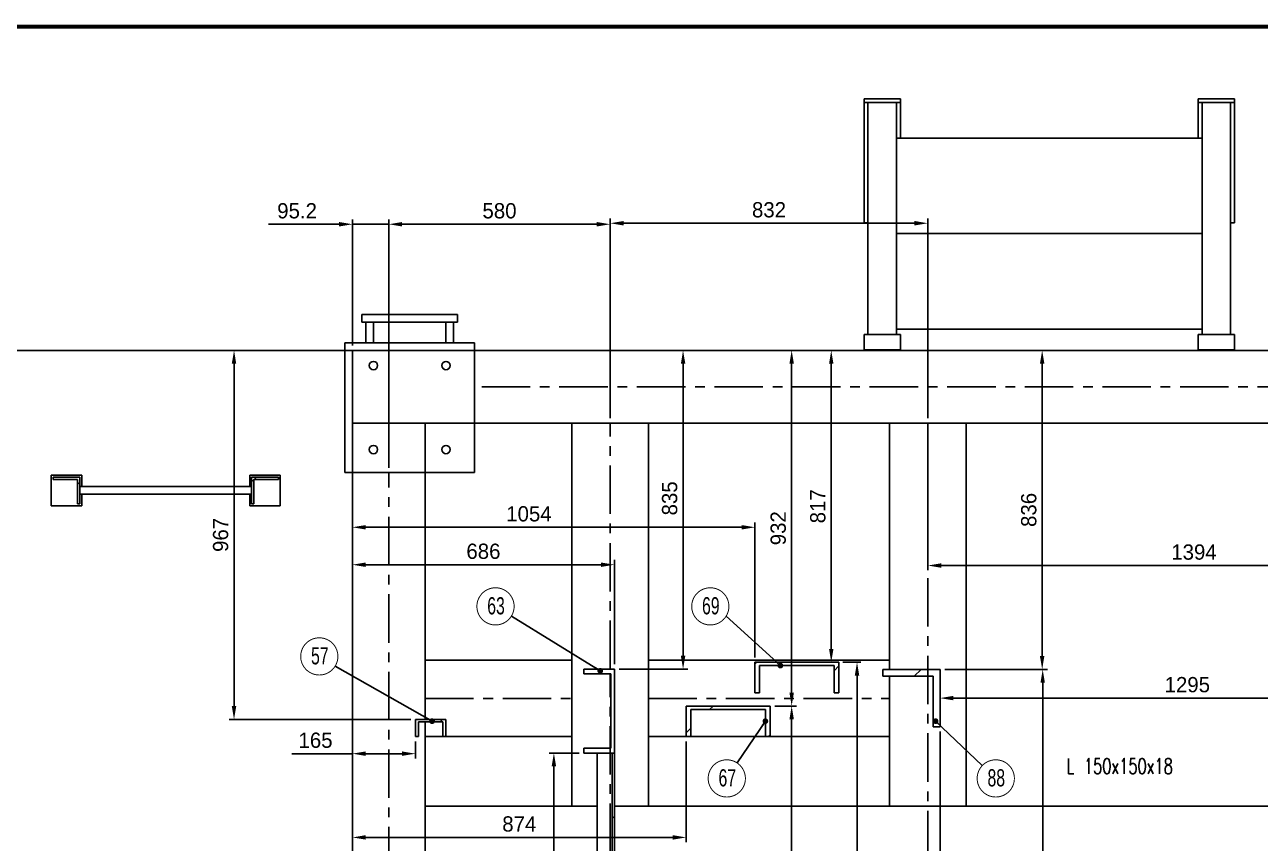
# Model space of a CAD drawing. Header units: millimetres. Extents: x 0 to 16187, y -20471 to 6290.
# Drawn here: x 9010.7 to 9334.3, y 5692.5 to 5907 of the extents above; entities that cross this region are included whole.
import ezdxf
from ezdxf.enums import TextEntityAlignment as Align

# ---------------------------------------------------------------- set-up
doc = ezdxf.new("R2010")
doc.units = ezdxf.units.MM
doc.header["$PDSIZE"] = -1
doc.linetypes.add('CENTERX2', pattern=[20.32, 12.7, -2.54, 2.54, -2.54])
doc.layers.add('BORDER1', color=3, linetype='Continuous')
doc.layers.add('BORDER2', color=7, linetype='Continuous')
doc.styles.add('MtXpl_txt_shx', font='txt.shx', dxfattribs={"height": 0.2})
doc.styles.add('ROMANC', font='ROMANC', dxfattribs={"height": 5})
doc.styles.add('ROMANS', font='ROMANS.shx', dxfattribs={"width": 0.8})
doc.styles.add('ROMANT', font='ROMANT', dxfattribs={"height": 4})
doc.styles.add('SLDTEXTSTYLE2', font='TXT', dxfattribs={"width": 0.686449})
doc.dimstyles.new('AM_ISO', dxfattribs={"dimtxt": 3.5, "dimasz": 3.5, "dimexe": 1, "dimexo": 1, "dimgap": 1.5, "dimtad": 1, "dimdsep": 46, "dimtxsty": 'Standard', "dimcen": 0, "dimclrd": 1, "dimclre": 1, "dimclrt": 1, "dimadec": 0, "dimazin": 2, "dimtp": 0.1, "dimtm": 0.1, "dimtfac": 0.71, "dimtdec": 3, "dimtmove": 0, "dimatfit": 3, "dimfxl": 1, "dimlwd": -1, "dimlwe": -1, "dimarcsym": 1})
doc.dimstyles.new('AM_ISO$7', dxfattribs={"dimtxt": 3.5, "dimasz": 3.5, "dimexe": 1, "dimexo": 1, "dimgap": 1.5, "dimtad": 1, "dimtoh": 1, "dimdsep": 46, "dimtxsty": 'Standard', "dimcen": 0, "dimclrd": 1, "dimclre": 1, "dimclrt": 1, "dimadec": 0, "dimazin": 2, "dimtp": 0.1, "dimtm": 0.1, "dimtfac": 0.71, "dimtdec": 3, "dimtmove": 0, "dimatfit": 3, "dimfxl": 1, "dimlwd": -1, "dimlwe": -1, "dimarcsym": 1})
pattern_1 = [(45, (7389.652, 1996.426), (-11.22532, 11.22532), [])]

# ---------------------------------------------------------------- blocks, each defined once
blk = doc.blocks.new('*D2096')
at = {"color": 1, "linetype": 'ByBlock'}
for p, q in [((9247.19, 5801.37), (9247.19, 5764.04)), ((9386.59, 5801.37), (9386.59, 5764.04)), ((9383.09, 5765.29), (9250.69, 5765.29))]:
    blk.add_line(p, q, dxfattribs=at)
at = {"color": 1}
for points in [[(9250.69, 5765.87), (9250.69, 5764.7), (9247.19, 5765.29)], [(9383.09, 5764.7), (9383.09, 5765.87), (9386.59, 5765.29)]]:
    blk.add_solid(points, dxfattribs=at)
at = {"layer": 'Defpoints', "color": 0}
for p in [(9247.19, 5802.62), (9386.59, 5802.62), (9247.19, 5765.29)]:
    blk.add_point(p, dxfattribs=at)
at = {"color": 1, "insert": (9316.89, 5768.79), "char_height": 4, "attachment_point": 5}
blk.add_mtext('1394', dxfattribs=at)
blk = doc.blocks.new('*D2097')
at = {"color": 1, "linetype": 'ByBlock'}
for p, q in [((9163.99, 5803.87), (9163.99, 5856.22)), ((9243.69, 5854.97), (9167.49, 5854.97)), ((9247.19, 5803.87), (9247.19, 5856.22))]:
    blk.add_line(p, q, dxfattribs=at)
at = {"color": 1}
for points in [[(9167.49, 5855.56), (9167.49, 5854.39), (9163.99, 5854.97)], [(9243.69, 5854.39), (9243.69, 5855.56), (9247.19, 5854.97)]]:
    blk.add_solid(points, dxfattribs=at)
at = {"layer": 'Defpoints', "color": 0}
for p in [(9163.99, 5854.97), (9163.99, 5802.62), (9247.19, 5802.62)]:
    blk.add_point(p, dxfattribs=at)
at = {"color": 1, "insert": (9205.59, 5858.47), "char_height": 4, "attachment_point": 5}
blk.add_mtext('832', dxfattribs=at)
blk = doc.blocks.new('*D2098')
at = {"color": 1, "linetype": 'ByBlock'}
for p, q in [((9106.01, 5790.91), (9106.01, 5855.96)), ((9160.49, 5854.71), (9109.51, 5854.71)), ((9163.99, 5806.37), (9163.99, 5855.96))]:
    blk.add_line(p, q, dxfattribs=at)
at = {"color": 1}
for points in [[(9109.51, 5855.29), (9109.51, 5854.12), (9106.01, 5854.71)], [(9160.49, 5854.12), (9160.49, 5855.29), (9163.99, 5854.71)]]:
    blk.add_solid(points, dxfattribs=at)
at = {"layer": 'Defpoints', "color": 0}
for p in [(9106.01, 5854.71), (9163.99, 5805.12), (9106.01, 5789.66)]:
    blk.add_point(p, dxfattribs=at)
at = {"color": 1, "insert": (9135, 5858.21), "char_height": 4, "attachment_point": 5}
blk.add_mtext('580', dxfattribs=at)
blk = doc.blocks.new('*D2116')
at = {"color": 1, "linetype": 'ByBlock'}
for p, q in [((9092.99, 5854.71), (9074.49, 5854.71)), ((9096.49, 5822.91), (9096.49, 5855.96)), ((9106.01, 5854.71), (9096.49, 5854.71)), ((9106.01, 5790.91), (9106.01, 5855.96)), ((9109.51, 5854.71), (9113.01, 5854.71))]:
    blk.add_line(p, q, dxfattribs=at)
at = {"color": 1}
for points in [[(9092.99, 5854.12), (9092.99, 5855.29), (9096.49, 5854.71)], [(9109.51, 5855.29), (9109.51, 5854.12), (9106.01, 5854.71)]]:
    blk.add_solid(points, dxfattribs=at)
at = {"layer": 'Defpoints', "color": 0}
for p in [(9096.49, 5854.71), (9096.49, 5821.66), (9106.01, 5789.66)]:
    blk.add_point(p, dxfattribs=at)
at = {"color": 1, "insert": (9081.99, 5858.21), "char_height": 4, "attachment_point": 5}
blk.add_mtext('95.2', dxfattribs=at)
blk = doc.blocks.new('*D2404')
at = {"color": 1, "linetype": 'ByBlock'}
for p, q in [((9096.49, 5765.72), (9096.49, 5766.75)), ((9165.09, 5739.41), (9165.09, 5766.75)), ((9161.59, 5765.5), (9099.99, 5765.5))]:
    blk.add_line(p, q, dxfattribs=at)
at = {"color": 1}
for points in [[(9099.99, 5766.08), (9099.99, 5764.91), (9096.49, 5765.5)], [(9161.59, 5764.91), (9161.59, 5766.08), (9165.09, 5765.5)]]:
    blk.add_solid(points, dxfattribs=at)
at = {"layer": 'Defpoints', "color": 0}
for p in [(9096.49, 5765.5), (9096.49, 5764.47), (9165.09, 5738.16)]:
    blk.add_point(p, dxfattribs=at)
at = {"color": 1, "insert": (9130.79, 5769), "char_height": 4, "attachment_point": 5}
blk.add_mtext('686', dxfattribs=at)
blk = doc.blocks.new('*D2405')
at = {"color": 1, "linetype": 'ByBlock'}
for p, q in [((9182.36, 5821.66), (9181.83, 5821.66)), ((9183.08, 5818.16), (9183.08, 5741.66)), ((9166.34, 5738.16), (9184.33, 5738.16))]:
    blk.add_line(p, q, dxfattribs=at)
at = {"color": 1}
for points in [[(9183.67, 5818.16), (9182.5, 5818.16), (9183.08, 5821.66)], [(9182.5, 5741.66), (9183.67, 5741.66), (9183.08, 5738.16)]]:
    blk.add_solid(points, dxfattribs=at)
at = {"layer": 'Defpoints', "color": 0}
for p in [(9183.61, 5821.66), (9165.09, 5738.16), (9183.08, 5738.16)]:
    blk.add_point(p, dxfattribs=at)
at = {"color": 1, "insert": (9179.58, 5782.88), "char_height": 4, "attachment_point": 5, "rotation": 90}
blk.add_mtext('835', dxfattribs=at)
blk = doc.blocks.new('*U609')
at = {"layer": 'BORDER1', "color": 154, "true_color": 0x1859a9, "const_width": 1}
blk.add_lwpolyline([(1.81, 811), (1144, 811), (1144, 0), (0, 0), (0, 811)], close=True, dxfattribs=at)
at = {"layer": 'BORDER2', "flags": 8}
for tag, height, style, p in [('REV-A', 3.24, 'ROMANS', (986.93, 140.25)), ('RE-A', 8.06, 'ROMANT', (1084.63, 7.17))]:
    blk.add_attdef(tag, text='', height=height, dxfattribs=dict(at, style=style)).set_placement(p, align=Align.CENTER)
at = {"layer": 'BORDER2', "style": 'ROMANS', "width": 3.830216}
blk.add_attdef('DATE-A', text='', height=3.24, dxfattribs=at).set_placement((995.51, 140.25), (1008.51, 140.25), align=Align.FIT)
at = {"layer": 'BORDER2'}
for tag, height, style, p in [('DRN-A', 3.24, 'ROMANS', (1018.38, 140.25)), ('CHD-A', 3.24, 'ROMANS', (1032.35, 140.25)), ('APD-A', 3.24, 'ROMANS', (1046.64, 140.25)), ('CONS_CONT_VEND', 4.2, 'ROMANC', (1061.39, 72.83))]:
    blk.add_attdef(tag, text='', height=height, dxfattribs=dict(at, style=style)).set_placement(p, align=Align.CENTER)
at = {"layer": 'BORDER2', "style": 'ROMANS', "width": 0.8}
for tag, p, height in [('1:X', (997.23, 122.55), 3.5), ('LOC', (1042.74, 122.55), 3.5), ('PROJ_NO', (1118.64, 122.55), 3.5), ('CONS_DRG_NO', (1011, 63), 3)]:
    blk.add_attdef(tag, p, '', height=height, dxfattribs=at)
at = {"layer": 'BORDER2', "lineweight": 30, "width": 0.8, "flags": 104}
blk.add_attdef('COMMENTS-A', text='', height=2.2, dxfattribs=at).set_placement((1055.21, 142.07), align=Align.MIDDLE_LEFT)
at = {"layer": 'BORDER2', "style": 'ROMANS', "width": 0.8}
for tag, p in [('PROJECT_TITLE_1', (1061.07, 55.35)), ('PROJECT_TITLE_2', (1061.07, 49.3))]:
    blk.add_attdef(tag, text='', height=3.5, dxfattribs=at).set_placement(p, align=Align.MIDDLE)
at = {"layer": 'BORDER2', "style": 'ROMANT', "width": 0.8}
for tag, p in [('DRG_TITLE_1', (1061.07, 36.31)), ('DRG_TITLE_2', (1061.07, 28.31)), ('DRG_TITLE_3', (1061.07, 20.31))]:
    blk.add_attdef(tag, text='', height=5, dxfattribs=at).set_placement(p, align=Align.CENTER)
at = {"layer": 'BORDER2', "style": 'ROMANT'}
for tag, p in [('AR', (995, 7.17)), ('PA', (1011.74, 7.17)), ('DC', (1028.45, 7.17)), ('TS', (1120.84, 7.17))]:
    blk.add_attdef(tag, p, '', height=8.06, dxfattribs=at)
for tag, p in [('SRNO', (1074.7, 7.17)), ('SH', (1115.8, 7.18))]:
    blk.add_attdef(tag, text='', height=8.06, dxfattribs=at).set_placement(p, align=Align.RIGHT)
at = {"layer": 'BORDER2', "style": 'ROMANS', "flags": 2}
blk.add_attdef('TB_VERSION', text='', height=2, dxfattribs=at).set_placement((1, -1), align=Align.TOP_LEFT)
blk = doc.blocks.new('*D3869')
at = {"color": 1, "linetype": 'ByBlock'}
for p, q in [((9095.24, 5821.66), (9064.23, 5821.66)), ((9065.48, 5818.16), (9065.48, 5728.46)), ((9111.74, 5724.96), (9064.23, 5724.96))]:
    blk.add_line(p, q, dxfattribs=at)
at = {"color": 1}
for points in [[(9066.06, 5818.16), (9064.89, 5818.16), (9065.48, 5821.66)], [(9064.89, 5728.46), (9066.06, 5728.46), (9065.48, 5724.96)]]:
    blk.add_solid(points, dxfattribs=at)
at = {"layer": 'Defpoints', "color": 0}
for p in [(9096.49, 5821.66), (9065.48, 5724.96), (9112.99, 5724.96)]:
    blk.add_point(p, dxfattribs=at)
at = {"color": 1, "insert": (9061.98, 5773.31), "char_height": 4, "attachment_point": 5, "rotation": 90}
blk.add_mtext('967', dxfattribs=at)
blk = doc.blocks.new('*D3870')
at = {"color": 1, "linetype": 'ByBlock'}
for p, q in [((9096.49, 5719.51), (9096.49, 5714.74)), ((9112.99, 5719.21), (9112.99, 5714.74)), ((9096.49, 5715.99), (9080.65, 5715.99)), ((9109.49, 5715.99), (9099.99, 5715.99))]:
    blk.add_line(p, q, dxfattribs=at)
at = {"color": 1}
for points in [[(9099.99, 5716.58), (9099.99, 5715.41), (9096.49, 5715.99)], [(9109.49, 5715.41), (9109.49, 5716.58), (9112.99, 5715.99)]]:
    blk.add_solid(points, dxfattribs=at)
at = {"layer": 'Defpoints', "color": 0}
for p in [(9096.49, 5720.76), (9112.99, 5720.46), (9096.49, 5715.99)]:
    blk.add_point(p, dxfattribs=at)
at = {"color": 1, "insert": (9086.82, 5719.49), "char_height": 4, "attachment_point": 5}
blk.add_mtext('165', dxfattribs=at)
blk = doc.blocks.new('*D3871')
at = {"color": 1, "linetype": 'ByBlock'}
for p, q in [((9216.19, 5821.66), (9223.14, 5821.66)), ((9221.89, 5818.16), (9221.89, 5743.46)), ((9222.64, 5739.96), (9220.64, 5739.96))]:
    blk.add_line(p, q, dxfattribs=at)
at = {"color": 1}
for points in [[(9222.47, 5818.16), (9221.31, 5818.16), (9221.89, 5821.66)], [(9221.31, 5743.46), (9222.47, 5743.46), (9221.89, 5739.96)]]:
    blk.add_solid(points, dxfattribs=at)
at = {"layer": 'Defpoints', "color": 0}
for p in [(9214.94, 5821.66), (9221.89, 5739.96), (9223.89, 5739.96)]:
    blk.add_point(p, dxfattribs=at)
at = {"color": 1, "insert": (9218.39, 5780.81), "char_height": 4, "attachment_point": 5, "rotation": 90}
blk.add_mtext('817', dxfattribs=at)
blk = doc.blocks.new('*D3872')
at = {"color": 1, "linetype": 'ByBlock'}
for p, q in [((9096.49, 5820.41), (9096.49, 5774.06)), ((9201.89, 5741.21), (9201.89, 5776.56)), ((9198.39, 5775.31), (9099.99, 5775.31))]:
    blk.add_line(p, q, dxfattribs=at)
at = {"color": 1}
for points in [[(9099.99, 5775.89), (9099.99, 5774.72), (9096.49, 5775.31)], [(9198.39, 5774.72), (9198.39, 5775.89), (9201.89, 5775.31)]]:
    blk.add_solid(points, dxfattribs=at)
at = {"layer": 'Defpoints', "color": 0}
for p in [(9096.49, 5821.66), (9096.49, 5775.31), (9201.89, 5739.96)]:
    blk.add_point(p, dxfattribs=at)
at = {"color": 1, "insert": (9142.71, 5778.81), "char_height": 4, "attachment_point": 5}
blk.add_mtext('1054', dxfattribs=at)
blk = doc.blocks.new('*D3873')
at = {"color": 1, "linetype": 'ByBlock'}
for p, q in [((9211.92, 5821.66), (9212.77, 5821.66)), ((9211.52, 5731.96), (9211.52, 5818.16)), ((9207.14, 5728.46), (9212.77, 5728.46))]:
    blk.add_line(p, q, dxfattribs=at)
at = {"color": 1}
for points in [[(9212.1, 5818.16), (9210.94, 5818.16), (9211.52, 5821.66)], [(9210.94, 5731.96), (9212.1, 5731.96), (9211.52, 5728.46)]]:
    blk.add_solid(points, dxfattribs=at)
at = {"layer": 'Defpoints', "color": 0}
for p in [(9210.67, 5821.66), (9211.52, 5821.66), (9205.89, 5728.46)]:
    blk.add_point(p, dxfattribs=at)
at = {"color": 1, "insert": (9208.02, 5775.06), "char_height": 4, "attachment_point": 5, "rotation": 90}
blk.add_mtext('932', dxfattribs=at)
blk = doc.blocks.new('*D3874')
at = {"color": 1, "linetype": 'ByBlock'}
for p, q in [((9183.89, 5719.21), (9183.89, 5692.8)), ((9096.49, 5694), (9096.49, 5695.3)), ((9180.39, 5694.05), (9099.99, 5694.05))]:
    blk.add_line(p, q, dxfattribs=at)
at = {"color": 1}
for points in [[(9099.99, 5694.64), (9099.99, 5693.47), (9096.49, 5694.05)], [(9180.39, 5693.47), (9180.39, 5694.64), (9183.89, 5694.05)]]:
    blk.add_solid(points, dxfattribs=at)
at = {"layer": 'Defpoints', "color": 0}
for p in [(9183.89, 5720.46), (9096.49, 5694.05), (9096.49, 5692.75)]:
    blk.add_point(p, dxfattribs=at)
at = {"color": 1, "insert": (9140.19, 5697.55), "char_height": 4, "attachment_point": 5}
blk.add_mtext('874', dxfattribs=at)
blk = doc.blocks.new('*D3875')
at = {"color": 1, "linetype": 'ByBlock'}
for p, q in [((9291.24, 5821.66), (9275.88, 5821.66)), ((9277.13, 5741.56), (9277.13, 5818.16)), ((9251.64, 5738.06), (9278.38, 5738.06))]:
    blk.add_line(p, q, dxfattribs=at)
at = {"color": 1}
for points in [[(9277.71, 5818.16), (9276.54, 5818.16), (9277.13, 5821.66)], [(9276.54, 5741.56), (9277.71, 5741.56), (9277.13, 5738.06)]]:
    blk.add_solid(points, dxfattribs=at)
at = {"layer": 'Defpoints', "color": 0}
for p in [(9277.13, 5821.66), (9292.49, 5821.66), (9250.39, 5738.06)]:
    blk.add_point(p, dxfattribs=at)
at = {"color": 1, "insert": (9273.63, 5779.86), "char_height": 4, "attachment_point": 5, "rotation": 90}
blk.add_mtext('836', dxfattribs=at)
blk = doc.blocks.new('*D3876')
at = {"color": 1, "linetype": 'ByBlock'}
for p, q in [((9250.39, 5721.81), (9250.39, 5669.87)), ((9096.49, 5681.48), (9096.49, 5669.87)), ((9246.89, 5671.12), (9099.99, 5671.12))]:
    blk.add_line(p, q, dxfattribs=at)
at = {"color": 1}
for points in [[(9099.99, 5671.71), (9099.99, 5670.54), (9096.49, 5671.12)], [(9246.89, 5670.54), (9246.89, 5671.71), (9250.39, 5671.12)]]:
    blk.add_solid(points, dxfattribs=at)
at = {"layer": 'Defpoints', "color": 0}
for p in [(9250.39, 5723.06), (9096.49, 5682.73), (9096.49, 5671.12)]:
    blk.add_point(p, dxfattribs=at)
at = {"color": 1, "insert": (9192.12, 5674.62), "char_height": 4, "attachment_point": 5}
blk.add_mtext('1539', dxfattribs=at)
blk = doc.blocks.new('*D3878')
at = {"color": 1, "linetype": 'ByBlock'}
for p, q in [((9250.39, 5729.31), (9250.39, 5729.3)), ((9376.39, 5730.55), (9253.89, 5730.55)), ((9379.89, 5729.31), (9379.89, 5729.3))]:
    blk.add_line(p, q, dxfattribs=at)
at = {"color": 1}
for points in [[(9253.89, 5731.13), (9253.89, 5729.97), (9250.39, 5730.55)], [(9376.39, 5729.97), (9376.39, 5731.13), (9379.89, 5730.55)]]:
    blk.add_solid(points, dxfattribs=at)
at = {"layer": 'Defpoints', "color": 0}
for p in [(9250.39, 5730.56), (9250.39, 5730.55), (9379.89, 5730.56)]:
    blk.add_point(p, dxfattribs=at)
at = {"color": 1, "insert": (9315.14, 5734.05), "char_height": 4, "attachment_point": 5}
blk.add_mtext('1295', dxfattribs=at)
blk = doc.blocks.new('*D3884')
at = {"color": 1, "linetype": 'ByBlock'}
for p, q in [((9207.14, 5728.46), (9212.77, 5728.46)), ((9211.52, 5603.56), (9211.52, 5724.96)), ((9207.14, 5600.06), (9212.77, 5600.06))]:
    blk.add_line(p, q, dxfattribs=at)
at = {"color": 1}
for points in [[(9212.1, 5724.96), (9210.94, 5724.96), (9211.52, 5728.46)], [(9210.94, 5603.56), (9212.1, 5603.56), (9211.52, 5600.06)]]:
    blk.add_solid(points, dxfattribs=at)
at = {"layer": 'Defpoints', "color": 0}
for p in [(9205.89, 5728.46), (9211.52, 5728.46), (9205.89, 5600.06)]:
    blk.add_point(p, dxfattribs=at)
at = {"color": 1, "insert": (9208.02, 5657.4), "char_height": 4, "attachment_point": 5, "rotation": 90}
blk.add_mtext('1284', dxfattribs=at)
blk = doc.blocks.new('*D3885')
at = {"color": 1, "linetype": 'ByBlock'}
for p, q in [((9155.84, 5716.16), (9148, 5716.16)), ((9149.25, 5712.66), (9149.25, 5613.66)), ((9155.84, 5610.16), (9148, 5610.16))]:
    blk.add_line(p, q, dxfattribs=at)
at = {"color": 1}
for points in [[(9149.83, 5712.66), (9148.66, 5712.66), (9149.25, 5716.16)], [(9148.66, 5613.66), (9149.83, 5613.66), (9149.25, 5610.16)]]:
    blk.add_solid(points, dxfattribs=at)
at = {"layer": 'Defpoints', "color": 0}
for p in [(9157.09, 5716.16), (9149.25, 5610.16), (9157.09, 5610.16)]:
    blk.add_point(p, dxfattribs=at)
at = {"color": 1, "insert": (9145.75, 5663.16), "char_height": 4, "attachment_point": 5, "rotation": 90}
blk.add_mtext('1060', dxfattribs=at)
blk = doc.blocks.new('*D3886')
at = {"color": 1, "linetype": 'ByBlock'}
for p, q in [((9224.89, 5739.96), (9229.64, 5739.96)), ((9228.64, 5736.46), (9228.64, 5592.06)), ((9224.89, 5588.56), (9229.64, 5588.56))]:
    blk.add_line(p, q, dxfattribs=at)
at = {"color": 1}
for points in [[(9229.22, 5736.46), (9228.05, 5736.46), (9228.64, 5739.96)], [(9228.05, 5592.06), (9229.22, 5592.06), (9228.64, 5588.56)]]:
    blk.add_solid(points, dxfattribs=at)
at = {"layer": 'Defpoints', "color": 0}
for p in [(9223.89, 5739.96), (9223.89, 5588.56), (9228.64, 5588.56)]:
    blk.add_point(p, dxfattribs=at)
at = {"color": 1, "insert": (9225.39, 5664.26), "char_height": 3.5, "attachment_point": 5, "rotation": 90}
blk.add_mtext('151.4', dxfattribs=at)
blk = doc.blocks.new('*D3887')
at = {"color": 1, "linetype": 'ByBlock'}
for p, q in [((9251.64, 5738.06), (9278.52, 5738.06)), ((9277.27, 5734.56), (9277.27, 5582.46)), ((9251.64, 5578.96), (9278.52, 5578.96))]:
    blk.add_line(p, q, dxfattribs=at)
at = {"color": 1}
for points in [[(9277.85, 5734.56), (9276.68, 5734.56), (9277.27, 5738.06)], [(9276.68, 5582.46), (9277.85, 5582.46), (9277.27, 5578.96)]]:
    blk.add_solid(points, dxfattribs=at)
at = {"layer": 'Defpoints', "color": 0}
for p in [(9250.39, 5738.06), (9250.39, 5578.96), (9277.27, 5578.96)]:
    blk.add_point(p, dxfattribs=at)
at = {"color": 1, "insert": (9273.77, 5658.51), "char_height": 4, "attachment_point": 5, "rotation": 90}
blk.add_mtext('1591', dxfattribs=at)
blk = doc.blocks.new('A$7E931B162A1A269')
at = {"color": 1, "ltscale": 0.2}
blk.add_line((4.15, 11.48), (22.25, 11.39), dxfattribs=at)
at = {"color": 1}
blk.add_line((131.63, 5.69), (26.39, 5.69), dxfattribs=at)
at = {"color": 1, "linetype": 'Continuous', "lineweight": 25}
blk.add_line((4.14, 0.09), (22.29, 0.01), dxfattribs=at)
at = {"color": 1, "ltscale": 0.2}
for centre, radius, start, end in [((5.98, 5.79), 5.98, 107.869, 252.0246), ((20.4, 5.69), 5.99, 287.9651, 71.9697)]:
    blk.add_arc(centre, radius, start, end, dxfattribs=at)
at = {"color": 1, "linetype": 'Continuous', "lineweight": 25}
blk.add_text('B', height=7, rotation=359.9537, dxfattribs=at).set_placement((10.17, 2.17))

msp = doc.modelspace()

# ---------------------------------------------------------------- hatches: boundary and pattern name
at = {"linetype": 'Continuous', "lineweight": 18}
h = msp.add_hatch(dxfattribs=at)
h.set_pattern_fill('ANSI31', scale=5, style=0)
h.set_pattern_definition(pattern_1)
h.paths.add_polyline_path([(9025.08648, 5781.46354), (9025.08648, 5788.46354), (9018.08648, 5788.46354), (9018.08648, 5787.86354), (9024.48648, 5787.86354), (9024.48648, 5781.46354)], flags=0)
h = msp.add_hatch(dxfattribs=at)
h.set_pattern_fill('ANSI31', scale=5, style=0)
h.set_pattern_definition(pattern_1)
h.paths.add_polyline_path([(9077.08648, 5788.46354), (9070.08648, 5788.46354), (9070.08648, 5781.46354), (9070.68648, 5781.46354), (9070.68648, 5787.86354), (9077.08648, 5787.86354)], flags=0)
h = msp.add_hatch(dxfattribs=at)
h.set_pattern_fill('ANSI31', scale=5, style=0)
h.set_pattern_definition(pattern_1)
h.paths.add_polyline_path([(9223.88648, 5739.96354), (9201.88648, 5739.96354), (9201.88648, 5731.96354), (9203.13648, 5731.96354), (9203.13648, 5739.06354), (9222.63648, 5739.06354), (9222.63648, 5731.96354), (9223.88648, 5731.96354)], flags=0)
h = msp.add_hatch(dxfattribs=at)
h.set_pattern_fill('ANSI31', scale=5, style=0)
h.set_pattern_definition(pattern_1)
h.paths.add_polyline_path([(9250.38648, 5723.06354), (9250.38648, 5738.06354), (9235.38648, 5738.06354), (9235.38648, 5736.26354), (9248.58648, 5736.26354), (9248.58648, 5723.06354)], flags=0)
h = msp.add_hatch(dxfattribs=at)
h.set_pattern_fill('ANSI31', scale=5, style=0)
h.set_pattern_definition(pattern_1)
h.paths.add_polyline_path([(9205.88648, 5728.46354), (9183.88648, 5728.46354), (9183.88648, 5720.46354), (9185.13648, 5720.46354), (9185.13648, 5727.56354), (9204.63648, 5727.56354), (9204.63648, 5720.46354), (9205.88648, 5720.46354)], flags=0)
h = msp.add_hatch(dxfattribs=at)
h.set_pattern_fill('ANSI31', scale=5, style=0)
h.set_pattern_definition(pattern_1)
h.paths.add_polyline_path([(9120.98648, 5724.96354), (9112.98648, 5724.96354), (9112.98648, 5720.46354), (9113.78648, 5720.46354), (9113.78648, 5724.36354), (9120.18648, 5724.36354), (9120.18648, 5720.46354), (9120.98648, 5720.46354)], flags=0)
h = msp.add_hatch(dxfattribs=at)
h.set_pattern_fill('ANSI31', scale=5, angle=90, style=0)
h.set_pattern_definition([(135, (7389.652, 1996.426), (-11.22532, -11.22532), [])])
h.paths.add_polyline_path([(9165.08648, 5610.16354), (9165.08648, 5716.16354), (9164.48648, 5716.16354), (9164.48648, 5610.16354)], flags=0)

# ---------------------------------------------------------------- linework, layer by layer
at = {"color": 7, "linetype": 'Continuous', "lineweight": 25}
for p, q in [((9239.98648, 5887.59354), (9230.48648, 5887.59354)), ((9230.48648, 5887.59354), (9230.48648, 5886.59354)), ((9230.48648, 5886.59354), (9239.98648, 5886.59354)), ((9230.48648, 5886.59354), (9230.48648, 5855.09354)), ((9231.48648, 5886.59354), (9231.48648, 5825.79856)), ((9238.98648, 5886.59354), (9238.98648, 5825.79856)), ((9239.98648, 5886.59354), (9239.98648, 5887.59354)), ((9239.98648, 5886.59354), (9239.98648, 5877.23995)), ((9327.48648, 5887.59354), (9317.98648, 5887.59354)), ((9317.98648, 5887.59354), (9317.98648, 5886.59354)), ((9317.98648, 5886.59354), (9327.48648, 5886.59354)), ((9317.98648, 5886.59354), (9317.98648, 5877.23995)), ((9318.98648, 5825.79856), (9318.98648, 5886.59354)), ((9326.48648, 5825.79856), (9326.48648, 5886.59354)), ((9327.48648, 5886.59354), (9327.48648, 5887.59354)), ((9327.48648, 5886.59354), (9327.48648, 5855.09354)), ((9318.98648, 5877.23995), (9238.98648, 5877.23995)), ((9230.48648, 5855.09354), (9231.48648, 5855.09354)), ((9326.48648, 5855.09354), (9327.48648, 5855.09354)), ((9318.98648, 5852.23995), (9238.98648, 5852.23995)), ((9098.98648, 5829.09354), (9098.98648, 5831.09354)), ((9100.53284, 5831.09354), (9098.98648, 5831.09354)), ((9100.53284, 5829.09354), (9098.98648, 5829.09354)), ((9099.98648, 5829.09354), (9099.98648, 5823.66354)), ((9100.53284, 5831.09354), (9122.44011, 5831.09354)), ((9100.53284, 5829.09354), (9122.44011, 5829.09354)), ((9101.98648, 5829.09354), (9101.98648, 5823.66354)), ((9120.98648, 5829.09354), (9120.98648, 5823.66354)), ((9123.98648, 5831.09354), (9122.44011, 5831.09354)), ((9123.98648, 5829.09354), (9122.44011, 5829.09354)), ((9122.98648, 5829.09354), (9122.98648, 5823.66354)), ((9123.98648, 5829.09354), (9123.98648, 5831.09354)), ((9239.98648, 5825.79856), (9230.48648, 5825.79856)), ((9230.48648, 5821.79856), (9230.48648, 5825.79856)), ((9318.98648, 5827.23995), (9238.98648, 5827.23995)), ((9239.98648, 5821.79856), (9239.98648, 5825.79856)), ((9327.48648, 5825.79856), (9317.98648, 5825.79856)), ((9317.98648, 5821.79856), (9317.98648, 5825.79856)), ((9327.48648, 5821.79856), (9327.48648, 5825.79856)), ((9094.48648, 5789.66354), (9094.48648, 5823.66354)), ((9094.48648, 5823.66354), (9128.48648, 5823.66354)), ((9488.48648, 5821.66354), (9096.48648, 5821.66354)), ((9096.48648, 5440.26354), (9096.48648, 5821.66354)), ((9128.48648, 5823.66354), (9128.48648, 5789.66354)), ((9239.98648, 5821.79856), (9230.48648, 5821.79856)), ((9238.13648, 5821.79856), (9238.13648, 5821.66354)), ((9238.98648, 5821.79856), (9238.98648, 5821.66354)), ((9327.48648, 5821.79856), (9317.98648, 5821.79856)), ((9318.98648, 5821.66354), (9318.98648, 5821.79856)), ((9319.83648, 5821.66354), (9319.83648, 5821.79856)), ((9488.48648, 5802.62354), (9096.48648, 5802.62354)), ((9115.52648, 5724.96354), (9115.52648, 5802.62354)), ((9163.98648, 5802.62354), (9153.98648, 5802.62354)), ((9153.98648, 5702.26354), (9153.98648, 5802.62354)), ((9173.98648, 5802.62354), (9163.98648, 5802.62354)), ((9173.98648, 5702.26354), (9173.98648, 5802.62354)), ((9237.18648, 5738.06354), (9237.18648, 5802.62354)), ((9247.18648, 5802.62354), (9237.18648, 5802.62354)), ((9257.18648, 5802.62354), (9247.18648, 5802.62354)), ((9257.18648, 5702.26354), (9257.18648, 5802.62354)), ((9128.48648, 5789.66354), (9094.48648, 5789.66354)), ((9017.58648, 5780.96354), (9017.58648, 5788.96354)), ((9017.58648, 5788.96354), (9025.58648, 5788.96354)), ((9018.08648, 5787.86354), (9018.08648, 5788.46354)), ((9018.08648, 5788.46354), (9025.08648, 5788.46354)), ((9024.48648, 5787.86354), (9018.08648, 5787.86354)), ((9024.48648, 5781.46354), (9024.48648, 5787.86354)), ((9025.08648, 5788.46354), (9025.08648, 5781.46354)), ((9070.08648, 5785.96354), (9025.08648, 5785.96354)), ((9025.58648, 5788.96354), (9025.58648, 5785.96354)), ((9069.58648, 5785.96354), (9069.58648, 5788.96354)), ((9069.58648, 5788.96354), (9077.58648, 5788.96354)), ((9070.08648, 5781.46354), (9070.08648, 5788.46354)), ((9070.08648, 5788.46354), (9077.08648, 5788.46354)), ((9077.08648, 5787.86354), (9070.68648, 5787.86354)), ((9070.68648, 5787.86354), (9070.68648, 5781.46354)), ((9077.08648, 5788.46354), (9077.08648, 5787.86354)), ((9077.58648, 5788.96354), (9077.58648, 5780.96354)), ((9025.08648, 5783.96354), (9070.08648, 5783.96354)), ((9025.58648, 5783.96354), (9025.58648, 5780.96354)), ((9069.58648, 5780.96354), (9069.58648, 5783.96354)), ((9025.58648, 5780.96354), (9017.58648, 5780.96354)), ((9025.08648, 5781.46354), (9024.48648, 5781.46354)), ((9077.58648, 5780.96354), (9069.58648, 5780.96354)), ((9070.68648, 5781.46354), (9070.08648, 5781.46354)), ((9115.52648, 5730.46354), (9115.52648, 5740.46354)), ((9115.52648, 5740.46354), (9153.98648, 5740.46354)), ((9153.98648, 5730.46354), (9153.98648, 5740.46354)), ((9157.08648, 5736.91354), (9157.08648, 5738.16354)), ((9157.08648, 5738.16354), (9165.08648, 5738.16354)), ((9165.08648, 5738.16354), (9165.08648, 5716.16354)), ((9173.98648, 5740.46354), (9237.18648, 5740.46354)), ((9173.98648, 5730.46354), (9173.98648, 5740.46354)), ((9201.88648, 5731.96354), (9201.88648, 5739.96354)), ((9201.88648, 5739.96354), (9223.88648, 5739.96354)), ((9222.63648, 5739.06354), (9203.13648, 5739.06354)), ((9203.13648, 5739.06354), (9203.13648, 5731.96354)), ((9222.63648, 5731.96354), (9222.63648, 5739.06354)), ((9223.88648, 5739.96354), (9223.88648, 5731.96354)), ((9235.38648, 5736.26354), (9235.38648, 5738.06354)), ((9235.38648, 5738.06354), (9250.38648, 5738.06354)), ((9237.18648, 5738.06354), (9237.18648, 5740.46354)), ((9250.38648, 5738.06354), (9250.38648, 5723.06354)), ((9164.18648, 5736.91354), (9157.08648, 5736.91354)), ((9164.18648, 5717.41354), (9164.18648, 5736.91354)), ((9248.58648, 5736.26354), (9235.38648, 5736.26354)), ((9237.18648, 5730.46354), (9237.18648, 5736.26354)), ((9237.18648, 5702.26354), (9237.18648, 5736.26354)), ((9248.58648, 5723.06354), (9248.58648, 5736.26354)), ((9203.13648, 5731.96354), (9201.88648, 5731.96354)), ((9223.88648, 5731.96354), (9222.63648, 5731.96354)), ((9115.52648, 5724.96354), (9115.52648, 5730.46354)), ((9153.98648, 5720.46354), (9153.98648, 5730.46354)), ((9173.98648, 5720.46354), (9173.98648, 5730.46354)), ((9183.88648, 5720.46354), (9183.88648, 5728.46354)), ((9183.88648, 5728.46354), (9205.88648, 5728.46354)), ((9205.88648, 5728.46354), (9205.88648, 5720.46354)), ((9237.18648, 5720.46354), (9237.18648, 5730.46354)), ((9112.98648, 5720.46354), (9112.98648, 5724.96354)), ((9112.98648, 5724.96354), (9120.98648, 5724.96354)), ((9120.98648, 5724.96354), (9120.98648, 5720.46354)), ((9204.63648, 5727.56354), (9185.13648, 5727.56354)), ((9185.13648, 5727.56354), (9185.13648, 5720.46354)), ((9204.63648, 5720.46354), (9204.63648, 5727.56354)), ((9120.18648, 5724.36354), (9113.78648, 5724.36354)), ((9113.78648, 5724.36354), (9113.78648, 5720.46354)), ((9115.52648, 5720.46354), (9115.52648, 5724.36354)), ((9115.52648, 5485.76354), (9115.52648, 5724.36354)), ((9120.18648, 5720.46354), (9120.18648, 5724.36354)), ((9250.38648, 5723.06354), (9248.58648, 5723.06354)), ((9113.78648, 5720.46354), (9112.98648, 5720.46354)), ((9115.52648, 5720.46354), (9120.18648, 5720.46354)), ((9120.98648, 5720.46354), (9120.18648, 5720.46354)), ((9120.98648, 5720.46354), (9153.98648, 5720.46354)), ((9173.98648, 5720.46354), (9183.88648, 5720.46354)), ((9185.13648, 5720.46354), (9183.88648, 5720.46354)), ((9185.13648, 5720.46354), (9204.63648, 5720.46354)), ((9205.88648, 5720.46354), (9204.63648, 5720.46354)), ((9205.88648, 5720.46354), (9237.18648, 5720.46354)), ((9157.08648, 5716.16354), (9157.08648, 5717.41354)), ((9157.08648, 5717.41354), (9164.18648, 5717.41354)), ((9165.08648, 5716.16354), (9157.08648, 5716.16354)), ((9160.58648, 5716.16354), (9160.58648, 5610.16354)), ((9165.08648, 5716.16354), (9164.48648, 5716.16354)), ((9164.48648, 5610.16354), (9164.48648, 5716.16354)), ((9165.08648, 5716.16354), (9165.08648, 5610.16354)), ((9115.52648, 5692.26354), (9115.52648, 5702.26354)), ((9115.52648, 5702.26354), (9160.58648, 5702.26354)), ((9153.98648, 5702.26354), (9160.58648, 5702.26354)), ((9165.08648, 5702.26354), (9173.98648, 5702.26354)), ((9165.08648, 5702.26354), (9471.78648, 5702.26354)), ((9237.18648, 5702.26354), (9247.18648, 5702.26354)), ((9247.18648, 5702.26354), (9257.18648, 5702.26354))]:
    msp.add_line(p, q, dxfattribs=at)
at = {"color": 3, "linetype": 'CENTERX2'}
for p, q in [((9488.48648, 5812.14354), (9128.48648, 5812.14354)), ((9163.98648, 5738.16354), (9163.98648, 5802.62354)), ((9247.18648, 5802.62354), (9247.18648, 5583.76354)), ((9106.00648, 5440.26354), (9106.00648, 5789.66354)), ((9115.52648, 5730.46354), (9153.98648, 5730.46354)), ((9173.98648, 5730.46354), (9237.18648, 5730.46354))]:
    msp.add_line(p, q, dxfattribs=at)
at = {"color": 4}
for points in [[(9138.8341, 5754.58671, 0.25, 0.25, 1), (9129.0841, 5754.58671, 0.25, 0.25, 1)], [(9195.08853, 5754.58671, 0.25, 0.25, 1), (9185.33853, 5754.58671, 0.25, 0.25, 1)], [(9092.68419, 5741.47611, 0.25, 0.25, 1), (9082.93419, 5741.47611, 0.25, 0.25, 1)], [(9199.40449, 5709.50944, 0.25, 0.25, 1), (9189.65449, 5709.50944, 0.25, 0.25, 1)], [(9269.85142, 5709.50944, 0.25, 0.25, 1), (9260.10142, 5709.50944, 0.25, 0.25, 1)]]:
    msp.add_lwpolyline(points, format="xyseb", close=True, dxfattribs=at)
at = {"color": 3, "linetype": 'CENTERX2'}
msp.add_lwpolyline([(9163.98648, 5501.26354), (9163.98648, 5563.76354), (9163.98648, 5588.16354), (9163.98648, 5608.91354), (9163.98648, 5736.91354)], dxfattribs=at)
at = {"color": 7, "linetype": 'Continuous', "lineweight": 25}
for centre in [(9101.98648, 5817.66354), (9120.98648, 5817.66354), (9101.98648, 5795.66354), (9120.98648, 5795.66354)]:
    msp.add_circle(centre, 1.1, dxfattribs=at)

# ---------------------------------------------------------------- block references
msp.add_blockref('A$7E931B162A1A269', (8964.85509, 5815.97206))
at = {"layer": 'BORDER1'}
msp.add_blockref('*U609', (8846.73852, 5095.49056), dxfattribs=at)

# ---------------------------------------------------------------- texts
at = {"color": 4, "style": 'SLDTEXTSTYLE2', "width": 0.686449}
for s, p in [('63', (9134.09228, 5754.74109)), ('69', (9190.34671, 5754.74109)), ('57', (9087.94237, 5741.63049)), ('67', (9194.66267, 5709.66382)), ('88', (9265.1096, 5709.66382))]:
    msp.add_text(s, height=4.5, dxfattribs=at).set_placement(p, align=Align.MIDDLE_CENTER)
at = {"color": 4, "style": 'MtXpl_txt_shx', "width": 0.7}
msp.add_text('L 150x150x18', height=4, dxfattribs=at).set_placement((9283.53364, 5710.72855))

# ---------------------------------------------------------------- dimensions: what is measured, and where the dimension line sits
for base, p1, p2, override, picture, middle in [((9096.48648, 5854.70576), (9106.00648, 5789.66354), (9096.48648, 5821.66354), {"dimtxt": 4, "dimexe": 1.25, "dimexo": 1.25, "dimlfac": 10}, '*D2116', (9081.98648, 5858.20576)), ((9106.00648, 5854.70576), (9163.98648, 5805.12354), (9106.00648, 5789.66354), {"dimtxt": 4, "dimexe": 1.25, "dimexo": 1.25, "dimdec": 0, "dimlfac": 10}, '*D2098', (9134.99648, 5858.20576)), ((9163.98648, 5854.97297), (9247.18648, 5802.62354), (9163.98648, 5802.62354), {"dimtxt": 4, "dimexe": 1.25, "dimexo": 1.25, "dimlfac": 10}, '*D2097', (9205.58648, 5858.47297)), ((9096.48648, 5765.49811), (9165.08648, 5738.16354), (9096.48648, 5764.4715), {"dimtxt": 4, "dimexe": 1.25, "dimexo": 1.25, "dimdec": 0, "dimlfac": 10}, '*D2404', (9130.78648, 5768.99811)), ((9250.38648, 5730.55001), (9379.88648, 5730.56354), (9250.38648, 5730.56354), {"dimtxt": 4, "dimexe": 1.25, "dimexo": 1.25, "dimlfac": 10}, '*D3878', (9315.13648, 5734.05001))]:
    dim = msp.add_linear_dim(base=base, p1=p1, p2=p2, dimstyle='AM_ISO', override=override)
    dim.commit()
    dim.dimension.update_dxf_attribs({"geometry": picture, "text_midpoint": middle})
for base, p1, p2, override, picture, middle in [((9065.4765, 5724.96354), (9096.48648, 5821.66354), (9112.98648, 5724.96354), {"dimtxt": 4, "dimexe": 1.25, "dimexo": 1.25, "dimdec": 0, "dimlfac": 10}, '*D3869', (9061.9765, 5773.31354)), ((9211.5208, 5821.66354), (9205.88648, 5728.46354), (9210.66934, 5821.66354), {"dimtxt": 4, "dimexe": 1.25, "dimexo": 1.25, "dimlfac": 10}, '*D3873', (9208.0208, 5775.06354)), ((9277.12535, 5821.66354), (9250.38648, 5738.06354), (9292.48648, 5821.66354), {"dimtxt": 4, "dimexe": 1.25, "dimexo": 1.25, "dimlfac": 10}, '*D3875', (9273.62535, 5779.86354)), ((9277.2659, 5578.96354), (9250.38648, 5738.06354), (9250.38648, 5578.96354), {"dimtxt": 4, "dimexe": 1.25, "dimexo": 1.25, "dimlfac": 10}, '*D3887', (9273.7659, 5658.51354)), ((9149.24819, 5610.16354), (9157.08648, 5716.16354), (9157.08648, 5610.16354), {"dimtxt": 4, "dimexe": 1.25, "dimexo": 1.25, "dimdec": 0, "dimlfac": 10}, '*D3885', (9145.74819, 5663.16354))]:
    dim = msp.add_linear_dim(base=base, p1=p1, p2=p2, angle=90, dimstyle='AM_ISO', override=override)
    dim.commit()
    dim.dimension.update_dxf_attribs({"geometry": picture, "text_midpoint": middle})
for base, p1, p2, override, picture, middle in [((9096.48648, 5775.30556), (9201.88648, 5739.96354), (9096.48648, 5821.66354), {"dimtxt": 4, "dimexe": 1.25, "dimexo": 1.25, "dimdec": 0, "dimlfac": 10}, '*D3872', (9142.7057, 5775.30556)), ((9247.18648, 5765.28675), (9386.58648, 5802.62354), (9247.18648, 5802.62354), {"dimtxt": 4, "dimexe": 1.25, "dimexo": 1.25, "dimlfac": 10}, '*D2096', (9316.88648, 5765.28675)), ((9096.48648, 5715.99277), (9112.98648, 5720.46354), (9096.48648, 5720.75662), {"dimtxt": 4, "dimexe": 1.25, "dimexo": 1.25, "dimdec": 0, "dimlfac": 10}, '*D3870', (9086.81981, 5715.99277)), ((9096.48648, 5671.12279), (9250.38648, 5723.06354), (9096.48648, 5682.72573), {"dimtxt": 4, "dimexe": 1.25, "dimexo": 1.25, "dimdec": 0, "dimlfac": 10}, '*D3876', (9192.11507, 5671.12279)), ((9096.48648, 5694.0532), (9183.88648, 5720.46354), (9096.48648, 5692.75302), {"dimtxt": 4, "dimexe": 1.25, "dimexo": 1.25, "dimdec": 0, "dimlfac": 10}, '*D3874', (9140.18648, 5694.0532))]:
    dim = msp.add_linear_dim(base=base, p1=p1, p2=p2, dimstyle='AM_ISO', override=override)
    dim.commit()
    dim.dimension.update_dxf_attribs({"geometry": picture, "text_midpoint": middle, "dimtype": 160})
for base, p1, p2, override, picture, middle in [((9183.08278, 5738.16354), (9183.60621, 5821.66354), (9165.08648, 5738.16354), {"dimtxt": 4, "dimexe": 1.25, "dimexo": 1.25, "dimlfac": 10}, '*D2405', (9183.08278, 5782.8805)), ((9221.89132, 5739.96354), (9214.93568, 5821.66354), (9223.88648, 5739.96354), {"dimtxt": 4, "dimexe": 1.25, "dimexo": 1.25, "dimlfac": 10}, '*D3871', (9221.89132, 5780.81354)), ((9211.5208, 5728.46354), (9205.88648, 5600.06354), (9205.88648, 5728.46354), {"dimtxt": 4, "dimexe": 1.25, "dimexo": 1.25, "dimdec": 0, "dimlfac": 10}, '*D3884', (9211.5208, 5657.40436))]:
    dim = msp.add_linear_dim(base=base, p1=p1, p2=p2, angle=90, dimstyle='AM_ISO', override=override)
    dim.commit()
    dim.dimension.update_dxf_attribs({"geometry": picture, "text_midpoint": middle, "dimtype": 160})
dim = msp.add_linear_dim(base=(9228.63783, 5588.56354), p1=(9223.88648, 5739.96354), p2=(9223.88648, 5588.56354), angle=90, dimstyle='AM_ISO')
dim.commit()
dim.dimension.update_dxf_attribs({"geometry": '*D3886', "text_midpoint": (9225.38783, 5664.26354)})

# ---------------------------------------------------------------- leaders
at = {"color": 4}
for points in [[(9161.39169, 5737.69658), (9138.11036, 5752.0308)], [(9117.35495, 5724.50145), (9091.96045, 5738.9202)], [(9204.63648, 5724.50386), (9197.25428, 5713.55186)], [(9249.22549, 5724.50386), (9261.44552, 5712.87075)]]:
    msp.add_leader(points, dimstyle='AM_ISO$7', override={"dimasz": 1.5, "dimldrblk": 'Dot'}, dxfattribs=at)
at = {"color": 2}
msp.add_leader([(9208.57051, 5739.06354), (9194.36479, 5752.0308)], dimstyle='AM_ISO$7', override={"dimasz": 1.5, "dimldrblk": 'Dot'}, dxfattribs=at)

doc.saveas('drawing.dxf')
